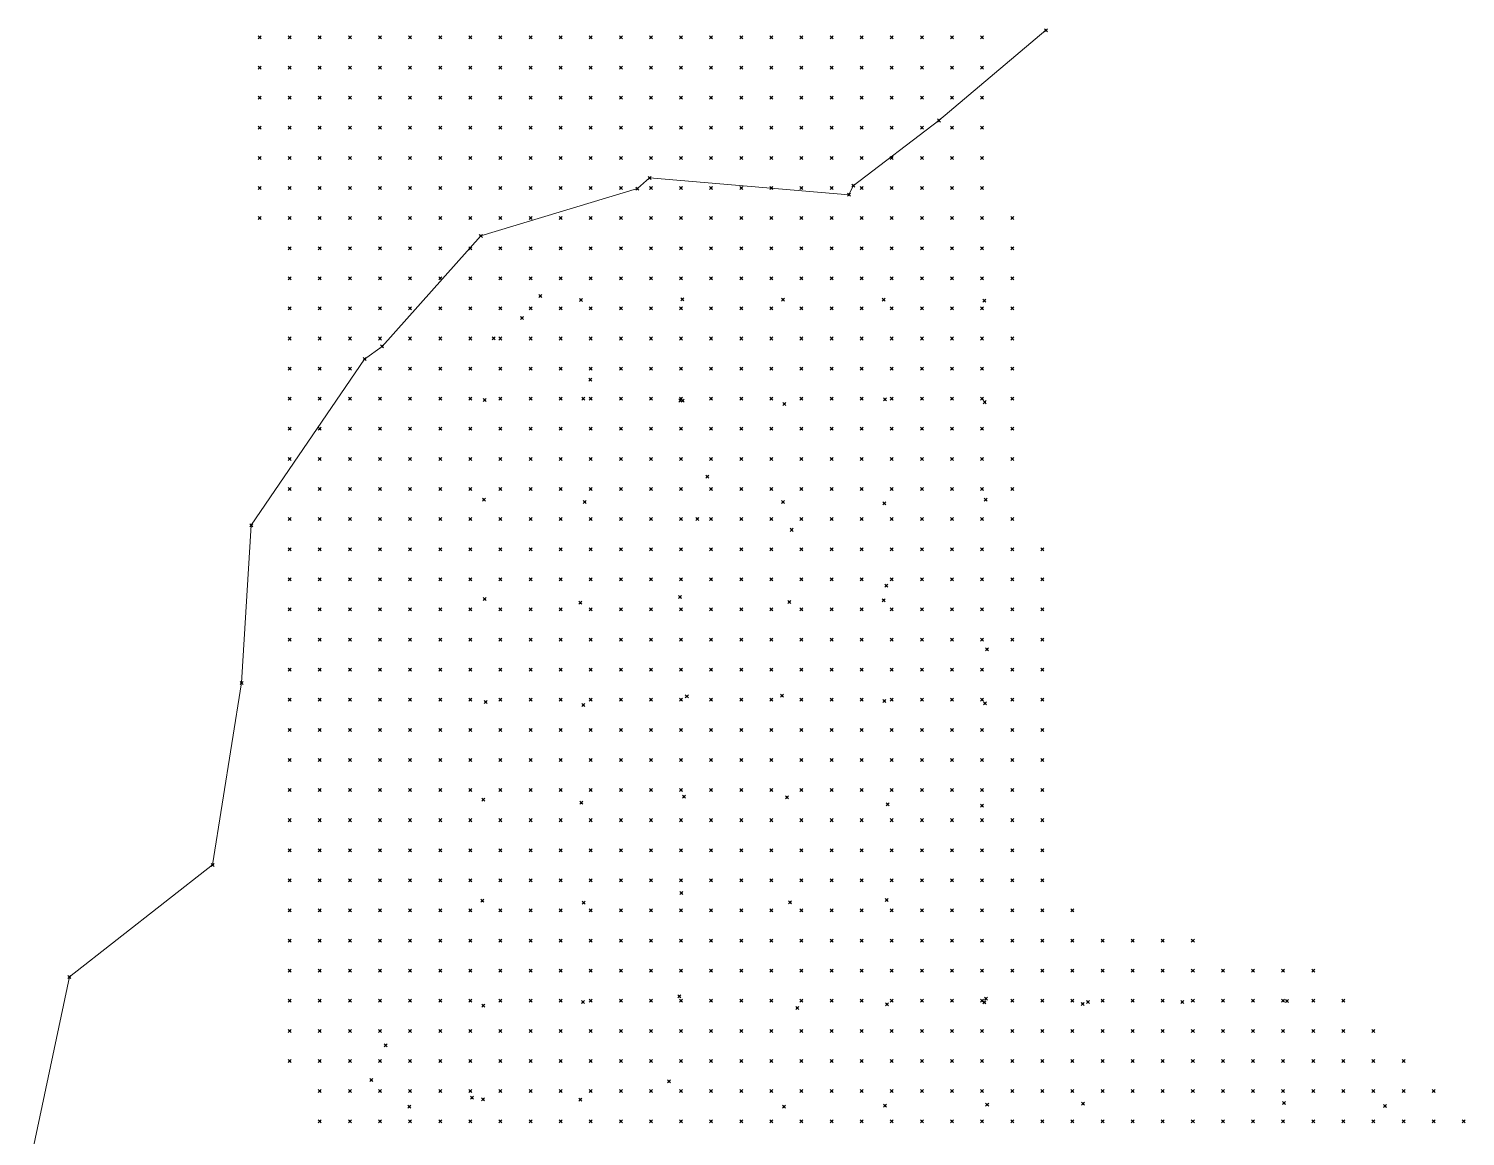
# Model space of a CAD drawing. Header units: metres. Extents: x 441556 to 446409, y 432338 to 461058.
# Drawn here: x 445047.3 to 445190.5, y 441546.9 to 441657.3 of the extents above; entities that cross this region are included whole.
import ezdxf

# ---------------------------------------------------------------- set-up
doc = ezdxf.new("R2010")
doc.units = ezdxf.units.M
doc.header["$MEASUREMENT"] = 0
doc.header["$PDMODE"] = 35
doc.header["$PDSIZE"] = 0.15
for name, color, linetype, lineweight in [('DTM-BRE-RevN_GRP_CURS APA', 2, 'Continuous', 0), ('DTM-NOK-RevN_LIDAR_co_lidar', 91, 'Continuous', 0), ('DTM-NOK-RevN_RTK', 32, 'Continuous', 0)]:
    doc.layers.add(name, color=color, linetype=linetype, lineweight=lineweight)

msp = doc.modelspace()

# ---------------------------------------------------------------- linework, layer by layer
at = {"layer": 'DTM-BRE-RevN_GRP_CURS APA'}
for p, q in [((445138.005, 441648.138, 335.01), (445148.679, 441657.131, 334.438)), ((445129.474, 441641.637, 335.867), (445138.005, 441648.138, 335.01)), ((445092.37, 441636.645, 333.724), (445107.974, 441641.351, 334.438)), ((445107.974, 441641.351, 334.438), (445109.18, 441642.422, 334.01)), ((445109.18, 441642.422, 334.01), (445129.041, 441640.746, 334.867)), ((445129.041, 441640.746, 334.867), (445129.474, 441641.637, 335.867)), ((445082.536, 441625.637, 334.01), (445092.37, 441636.645, 333.724)), ((445080.788, 441624.366, 334.152), (445082.536, 441625.637, 334.01)), ((445069.498, 441607.814, 333.581), (445080.788, 441624.366, 334.152)), ((445068.527, 441592.098, 334.01), (445069.498, 441607.814, 333.581)), ((445065.648, 441573.979, 334.724), (445068.527, 441592.098, 334.01)), ((445051.387, 441562.809, 333.724), (445065.648, 441573.979, 334.724)), ((445047.326, 441543.674, 333.581), (445051.387, 441562.809, 333.724))]:
    msp.add_line(p, q, dxfattribs=at)
at = {"layer": 'DTM-NOK-RevN_LIDAR_co_lidar'}
for p in [(445070.328, 441656.413, 334.97), (445073.327, 441656.413, 335.139), (445076.327, 441656.413, 334.802), (445079.326, 441656.413, 334.761), (445082.325, 441656.413, 334.823), (445085.325, 441656.413, 334.961), (445088.324, 441656.413, 335.024), (445091.323, 441656.413, 335.112), (445094.323, 441656.413, 334.351), (445097.322, 441656.413, 333.994), (445100.321, 441656.413, 333.861), (445103.321, 441656.413, 333.791), (445106.32, 441656.413, 333.758), (445109.319, 441656.413, 333.663), (445112.319, 441656.413, 333.613), (445115.318, 441656.413, 333.635), (445118.317, 441656.413, 333.635), (445121.317, 441656.413, 333.648), (445124.316, 441656.413, 333.683), (445127.316, 441656.413, 333.755), (445130.315, 441656.413, 333.777), (445133.314, 441656.413, 333.871), (445136.314, 441656.413, 333.938), (445139.313, 441656.413, 333.918), (445142.312, 441656.413, 334.199), (445070.328, 441653.413, 335.086), (445073.327, 441653.413, 335.3), (445076.327, 441653.413, 334.803), (445079.326, 441653.413, 334.665), (445082.325, 441653.413, 334.771), (445085.325, 441653.413, 334.981), (445088.324, 441653.413, 334.594), (445091.323, 441653.413, 334.302), (445094.323, 441653.413, 333.859), (445097.322, 441653.413, 333.764), (445100.321, 441653.413, 333.747), (445103.321, 441653.413, 333.683), (445106.32, 441653.413, 333.66), (445109.319, 441653.413, 333.645), (445112.319, 441653.413, 333.671), (445115.318, 441653.413, 333.667), (445118.317, 441653.413, 333.602), (445121.317, 441653.413, 333.63), (445124.316, 441653.413, 333.679), (445127.316, 441653.413, 333.756), (445130.315, 441653.413, 333.767), (445133.314, 441653.413, 333.918), (445136.314, 441653.413, 334.111), (445139.313, 441653.413, 334.446), (445142.312, 441653.413, 334.638), (445070.328, 441650.414, 334.572), (445073.327, 441650.414, 334.841), (445076.327, 441650.414, 334.342), (445079.326, 441650.414, 334.099), (445082.325, 441650.414, 334.186), (445085.325, 441650.414, 334.13), (445088.324, 441650.414, 334.049), (445091.323, 441650.414, 333.885), (445094.323, 441650.414, 333.776), (445097.322, 441650.414, 333.718), (445100.321, 441650.414, 333.712), (445103.321, 441650.414, 333.708), (445106.32, 441650.414, 333.731), (445109.319, 441650.414, 333.754), (445112.319, 441650.414, 333.819), (445115.318, 441650.414, 333.821), (445118.317, 441650.414, 333.716), (445121.317, 441650.414, 333.714), (445124.316, 441650.414, 333.783), (445127.316, 441650.414, 334.018), (445130.315, 441650.414, 334.422), (445133.314, 441650.414, 334.5), (445136.314, 441650.414, 334.489), (445139.313, 441650.414, 334.656), (445142.312, 441650.414, 335.476), (445070.328, 441647.415, 333.94), (445073.327, 441647.415, 334.101), (445076.327, 441647.415, 333.996), (445079.326, 441647.415, 333.839), (445082.325, 441647.415, 333.875), (445085.325, 441647.415, 333.853), (445088.324, 441647.415, 333.819), (445091.323, 441647.415, 333.732), (445094.323, 441647.415, 333.72), (445097.322, 441647.415, 333.644), (445100.321, 441647.415, 333.592), (445103.321, 441647.415, 333.583), (445106.32, 441647.415, 333.677), (445109.319, 441647.415, 333.775), (445112.319, 441647.415, 333.806), (445115.318, 441647.415, 333.813), (445118.317, 441647.415, 333.816), (445121.317, 441647.415, 333.852), (445124.316, 441647.415, 334.053), (445127.316, 441647.415, 334.484), (445130.315, 441647.415, 334.71), (445133.314, 441647.415, 334.764), (445136.314, 441647.415, 334.775), (445139.313, 441647.415, 334.701), (445142.312, 441647.415, 335.344), (445070.328, 441644.415, 333.559), (445073.327, 441644.415, 333.631), (445076.327, 441644.415, 333.796), (445079.326, 441644.415, 333.768), (445082.325, 441644.415, 333.762), (445085.325, 441644.415, 333.768), (445088.324, 441644.415, 333.761), (445091.323, 441644.415, 333.683), (445094.323, 441644.415, 333.664), (445097.322, 441644.415, 333.715), (445100.321, 441644.415, 333.616), (445103.321, 441644.415, 333.62), (445106.32, 441644.415, 333.73), (445109.319, 441644.415, 333.843), (445112.319, 441644.415, 334.285), (445115.318, 441644.415, 334.658), (445118.317, 441644.415, 334.523), (445121.317, 441644.415, 334.499), (445124.316, 441644.415, 334.667), (445127.316, 441644.415, 334.871), (445130.315, 441644.415, 335.268), (445133.314, 441644.415, 336.94), (445136.314, 441644.415, 337.138), (445139.313, 441644.415, 336.976), (445142.312, 441644.415, 340.853), (445070.328, 441641.416, 333.504), (445073.327, 441641.416, 333.517), (445076.327, 441641.416, 333.689), (445079.326, 441641.416, 333.719), (445082.325, 441641.416, 333.714), (445085.325, 441641.416, 333.737), (445088.324, 441641.416, 333.749), (445091.323, 441641.416, 333.695), (445094.323, 441641.416, 333.604), (445097.322, 441641.416, 333.765), (445100.321, 441641.416, 333.844), (445103.321, 441641.416, 334.092), (445106.32, 441641.416, 334.946), (445109.319, 441641.416, 335.952), (445112.319, 441641.416, 336.482), (445115.318, 441641.416, 336.052), (445118.317, 441641.416, 335.203), (445121.317, 441641.416, 335.007), (445124.316, 441641.416, 335.082), (445127.316, 441641.416, 335.78), (445130.315, 441641.416, 337.31), (445133.314, 441641.416, 338.478), (445136.314, 441641.416, 339.066), (445139.313, 441641.416, 339.853), (445142.312, 441641.416, 342.907), (445070.328, 441638.417, 333.59), (445073.327, 441638.417, 333.598), (445076.327, 441638.417, 333.625), (445079.326, 441638.417, 333.629), (445082.325, 441638.417, 333.698), (445085.325, 441638.417, 333.616), (445088.324, 441638.417, 333.741), (445091.323, 441638.417, 333.923), (445094.323, 441638.417, 333.985), (445097.322, 441638.417, 334.171), (445100.321, 441638.417, 334.852), (445103.321, 441638.417, 335.972), (445106.32, 441638.417, 337.261), (445109.319, 441638.417, 338.084), (445112.319, 441638.417, 338.791), (445115.318, 441638.417, 338.629), (445118.317, 441638.417, 337.364), (445121.317, 441638.417, 336.833), (445124.316, 441638.417, 336.517), (445127.316, 441638.417, 337.107), (445130.315, 441638.417, 339.365), (445133.314, 441638.417, 339.935), (445136.314, 441638.417, 340.321), (445139.313, 441638.417, 342.457), (445142.312, 441638.417, 343.496), (445145.312, 441638.417, 345.397), (445073.327, 441635.417, 333.683), (445076.327, 441635.417, 333.622), (445079.326, 441635.417, 333.572), (445082.325, 441635.417, 333.686), (445085.325, 441635.417, 333.684), (445088.324, 441635.417, 334.078), (445091.323, 441635.417, 334.889), (445094.323, 441635.417, 335.639), (445097.322, 441635.417, 336.073), (445100.321, 441635.417, 336.957), (445103.321, 441635.417, 338.095), (445106.32, 441635.417, 339.021), (445109.319, 441635.417, 339.53), (445112.319, 441635.417, 340.686), (445115.318, 441635.417, 341.471), (445118.317, 441635.417, 340.688), (445121.317, 441635.417, 339.763), (445124.316, 441635.417, 339.051), (445127.316, 441635.417, 340.284), (445130.315, 441635.417, 341.591), (445133.314, 441635.417, 342.302), (445136.314, 441635.417, 343.844), (445139.313, 441635.417, 345.392), (445142.312, 441635.417, 345.843), (445145.312, 441635.417, 347.07), (445073.327, 441632.418, 333.746), (445076.327, 441632.418, 333.653), (445079.326, 441632.418, 333.619), (445082.325, 441632.418, 333.619), (445085.325, 441632.418, 333.985), (445088.324, 441632.418, 335.032), (445091.323, 441632.418, 336.14), (445094.323, 441632.418, 337.299), (445097.322, 441632.418, 338.233), (445100.321, 441632.418, 338.922), (445103.321, 441632.418, 339.38), (445106.32, 441632.418, 339.899), (445109.319, 441632.418, 340.663), (445112.319, 441632.418, 341.907), (445115.318, 441632.418, 342.865), (445118.317, 441632.418, 342.892), (445121.317, 441632.418, 342.466), (445124.316, 441632.418, 342.15), (445127.316, 441632.418, 343.398), (445130.315, 441632.418, 343.85), (445133.314, 441632.418, 344.544), (445136.314, 441632.418, 346.344), (445139.313, 441632.418, 346.945), (445142.312, 441632.418, 347.343), (445145.312, 441632.418, 347.786), (445073.327, 441629.418, 333.772), (445076.327, 441629.418, 333.705), (445079.326, 441629.418, 333.652), (445082.325, 441629.418, 333.652), (445085.325, 441629.418, 334.474), (445088.324, 441629.418, 335.995), (445091.323, 441629.418, 337.17), (445094.323, 441629.418, 338.474), (445097.322, 441629.418, 339.41), (445100.321, 441629.418, 339.8), (445103.321, 441629.418, 340.054), (445106.32, 441629.418, 340.55), (445109.319, 441629.418, 341.495), (445112.319, 441629.418, 342.49), (445115.318, 441629.418, 343.108), (445118.317, 441629.418, 343.505), (445121.317, 441629.418, 343.843), (445124.316, 441629.418, 344.151), (445127.316, 441629.418, 344.594), (445130.315, 441629.418, 345.102), (445133.314, 441629.418, 345.704), (445136.314, 441629.418, 346.447), (445139.313, 441629.418, 347.058), (445142.312, 441629.418, 347.54), (445145.312, 441629.418, 348.076), (445073.327, 441626.419, 333.672), (445076.327, 441626.419, 333.713), (445079.326, 441626.419, 333.643), (445082.325, 441626.419, 333.96), (445085.325, 441626.419, 334.711), (445088.324, 441626.419, 336.865), (445091.323, 441626.419, 338.199), (445094.323, 441626.419, 339.421), (445097.322, 441626.419, 339.866), (445100.321, 441626.419, 340.046), (445103.321, 441626.419, 340.475), (445106.32, 441626.419, 341.208), (445109.319, 441626.419, 342.202), (445112.319, 441626.419, 342.942), (445115.318, 441626.419, 343.307), (445118.317, 441626.419, 343.706), (445121.317, 441626.419, 344.112), (445124.316, 441626.419, 344.542), (445127.316, 441626.419, 345.038), (445130.315, 441626.419, 345.589), (445133.314, 441626.419, 346.143), (445136.314, 441626.419, 346.742), (445139.313, 441626.419, 347.318), (445142.312, 441626.419, 347.827), (445145.312, 441626.419, 348.374), (445073.327, 441623.42, 333.558), (445076.327, 441623.42, 333.675), (445079.326, 441623.42, 333.81), (445082.325, 441623.42, 334.382), (445085.325, 441623.42, 335.153), (445088.324, 441623.42, 338.141), (445091.323, 441623.42, 339.11), (445094.323, 441623.42, 339.58), (445097.322, 441623.42, 339.922), (445100.321, 441623.42, 340.229), (445103.321, 441623.42, 340.707), (445106.32, 441623.42, 341.698), (445109.319, 441623.42, 342.659), (445112.319, 441623.42, 343.167), (445115.318, 441623.42, 343.556), (445118.317, 441623.42, 343.985), (445121.317, 441623.42, 344.384), (445124.316, 441623.42, 344.835), (445127.316, 441623.42, 345.343), (445130.315, 441623.42, 345.944), (445133.314, 441623.42, 346.513), (445136.314, 441623.42, 347.086), (445139.313, 441623.42, 347.623), (445142.312, 441623.42, 348.148), (445145.312, 441623.42, 348.645), (445073.327, 441620.42, 333.659), (445076.327, 441620.42, 333.738), (445079.326, 441620.42, 334.188), (445082.325, 441620.42, 334.633), (445085.325, 441620.42, 335.984), (445088.324, 441620.42, 338.838), (445091.323, 441620.42, 339.384), (445094.323, 441620.42, 339.443), (445097.322, 441620.42, 339.972), (445100.321, 441620.42, 340.371), (445103.321, 441620.42, 340.705), (445106.32, 441620.42, 341.626), (445109.319, 441620.42, 342.602), (445112.319, 441620.42, 343.199), (445115.318, 441620.42, 343.686), (445118.317, 441620.42, 344.142), (445121.317, 441620.42, 344.608), (445124.316, 441620.42, 345.107), (445127.316, 441620.42, 345.581), (445130.315, 441620.42, 346.196), (445133.314, 441620.42, 346.804), (445136.314, 441620.42, 347.428), (445139.313, 441620.42, 347.963), (445142.312, 441620.42, 348.48), (445145.312, 441620.42, 348.943), (445073.327, 441617.421, 333.881), (445076.327, 441617.421, 333.842), (445079.326, 441617.421, 334.537), (445082.325, 441617.421, 334.667), (445085.325, 441617.421, 335.383), (445088.324, 441617.421, 338.303), (445091.323, 441617.421, 339.01), (445094.323, 441617.421, 339.202), (445097.322, 441617.421, 339.735), (445100.321, 441617.421, 340.208), (445103.321, 441617.421, 340.702), (445106.32, 441617.421, 341.324), (445109.319, 441617.421, 342.167), (445112.319, 441617.421, 343.039), (445115.318, 441617.421, 343.682), (445118.317, 441617.421, 344.197), (445121.317, 441617.421, 344.735), (445124.316, 441617.421, 345.3), (445127.316, 441617.421, 345.823), (445130.315, 441617.421, 346.42), (445133.314, 441617.421, 347.046), (445136.314, 441617.421, 347.681), (445139.313, 441617.421, 348.277), (445142.312, 441617.421, 348.813), (445145.312, 441617.421, 349.308), (445073.327, 441614.422, 333.984), (445076.327, 441614.422, 334.149), (445079.326, 441614.422, 334.736), (445082.325, 441614.422, 334.723), (445085.325, 441614.422, 336.27), (445088.324, 441614.422, 338.11), (445091.323, 441614.422, 338.608), (445094.323, 441614.422, 338.85), (445097.322, 441614.422, 339.29), (445100.321, 441614.422, 339.832), (445103.321, 441614.422, 340.48), (445106.32, 441614.422, 341.229), (445109.319, 441614.422, 341.974), (445112.319, 441614.422, 342.732), (445115.318, 441614.422, 343.512), (445118.317, 441614.422, 344.202), (445121.317, 441614.422, 344.819), (445124.316, 441614.422, 345.436), (445127.316, 441614.422, 346.015), (445130.315, 441614.422, 346.652), (445133.314, 441614.422, 347.307), (445136.314, 441614.422, 347.945), (445139.313, 441614.422, 348.578), (445142.312, 441614.422, 349.061), (445145.312, 441614.422, 349.684), (445073.327, 441611.422, 333.928), (445076.327, 441611.422, 334.637), (445079.326, 441611.422, 334.575), (445082.325, 441611.422, 334.704), (445085.325, 441611.422, 337.444), (445088.324, 441611.422, 338.008), (445091.323, 441611.422, 338.167), (445094.323, 441611.422, 338.379), (445097.322, 441611.422, 338.81), (445100.321, 441611.422, 339.466), (445103.321, 441611.422, 340.185), (445106.32, 441611.422, 341), (445109.319, 441611.422, 341.859), (445112.319, 441611.422, 342.674), (445115.318, 441611.422, 343.458), (445118.317, 441611.422, 344.195), (445121.317, 441611.422, 344.867), (445124.316, 441611.422, 345.513), (445127.316, 441611.422, 346.194), (445130.315, 441611.422, 346.89), (445133.314, 441611.422, 347.507), (445136.314, 441611.422, 348.184), (445139.313, 441611.422, 348.737), (445142.312, 441611.422, 349.325), (445145.312, 441611.422, 350.009), (445073.327, 441608.423, 334.141), (445076.327, 441608.423, 334.417), (445079.326, 441608.423, 334.463), (445082.325, 441608.423, 334.713), (445085.325, 441608.423, 337.165), (445088.324, 441608.423, 337.749), (445091.323, 441608.423, 337.957), (445094.323, 441608.423, 338.181), (445097.322, 441608.423, 338.539), (445100.321, 441608.423, 339.144), (445103.321, 441608.423, 339.975), (445106.32, 441608.423, 340.888), (445109.319, 441608.423, 341.799), (445112.319, 441608.423, 342.696), (445115.318, 441608.423, 343.532), (445118.317, 441608.423, 344.269), (445121.317, 441608.423, 344.947), (445124.316, 441608.423, 345.634), (445127.316, 441608.423, 346.362), (445130.315, 441608.423, 347.04), (445133.314, 441608.423, 347.726), (445136.314, 441608.423, 348.345), (445139.313, 441608.423, 348.858), (445142.312, 441608.423, 349.756), (445145.312, 441608.423, 350.351), (445073.327, 441605.424, 334.533), (445076.327, 441605.424, 334.356), (445079.326, 441605.424, 334.502), (445082.325, 441605.424, 334.982), (445085.325, 441605.424, 336.629), (445088.324, 441605.424, 337.73), (445091.323, 441605.424, 337.896), (445094.323, 441605.424, 338.027), (445097.322, 441605.424, 338.317), (445100.321, 441605.424, 338.91), (445103.321, 441605.424, 339.763), (445106.32, 441605.424, 340.773), (445109.319, 441605.424, 341.738), (445112.319, 441605.424, 342.653), (445115.318, 441605.424, 343.552), (445118.317, 441605.424, 344.36), (445121.317, 441605.424, 345.092), (445124.316, 441605.424, 345.794), (445127.316, 441605.424, 346.581), (445130.315, 441605.424, 347.3), (445133.314, 441605.424, 347.953), (445136.314, 441605.424, 348.412), (445139.313, 441605.424, 348.864), (445142.312, 441605.424, 350.581), (445145.312, 441605.424, 350.798), (445148.311, 441605.424, 351.33), (445073.327, 441602.424, 334.303), (445076.327, 441602.424, 334.368), (445079.326, 441602.424, 334.616), (445082.325, 441602.424, 335.098), (445085.325, 441602.424, 336.579), (445088.324, 441602.424, 337.717), (445091.323, 441602.424, 337.926), (445094.323, 441602.424, 338.087), (445097.322, 441602.424, 338.355), (445100.321, 441602.424, 338.847), (445103.321, 441602.424, 339.708), (445106.32, 441602.424, 340.77), (445109.319, 441602.424, 341.799), (445112.319, 441602.424, 342.746), (445115.318, 441602.424, 343.67), (445118.317, 441602.424, 344.572), (445121.317, 441602.424, 345.341), (445124.316, 441602.424, 345.969), (445127.316, 441602.424, 346.715), (445130.315, 441602.424, 347.517), (445133.314, 441602.424, 348.152), (445136.314, 441602.424, 348.596), (445139.313, 441602.424, 349.632), (445142.312, 441602.424, 351.037), (445145.312, 441602.424, 351.03), (445148.311, 441602.424, 351.83), (445073.327, 441599.425, 334.396), (445076.327, 441599.425, 334.495), (445079.326, 441599.425, 334.484), (445082.325, 441599.425, 336.442), (445085.325, 441599.425, 338.002), (445088.324, 441599.425, 337.951), (445091.323, 441599.425, 337.924), (445094.323, 441599.425, 338.066), (445097.322, 441599.425, 338.446), (445100.321, 441599.425, 339.049), (445103.321, 441599.425, 339.976), (445106.32, 441599.425, 341.015), (445109.319, 441599.425, 342.011), (445112.319, 441599.425, 343.007), (445115.318, 441599.425, 343.956), (445118.317, 441599.425, 344.768), (445121.317, 441599.425, 345.518), (445124.316, 441599.425, 346.298), (445127.316, 441599.425, 347.027), (445130.315, 441599.425, 347.781), (445133.314, 441599.425, 348.491), (445136.314, 441599.425, 349.09), (445139.313, 441599.425, 350.973), (445142.312, 441599.425, 351.09), (445145.312, 441599.425, 351.301), (445148.311, 441599.425, 352.453), (445073.327, 441596.426, 334.517), (445076.327, 441596.426, 334.472), (445079.326, 441596.426, 334.851), (445082.325, 441596.426, 336.773), (445085.325, 441596.426, 337.47), (445088.324, 441596.426, 337.76), (445091.323, 441596.426, 337.993), (445094.323, 441596.426, 338.264), (445097.322, 441596.426, 338.803), (445100.321, 441596.426, 339.444), (445103.321, 441596.426, 340.313), (445106.32, 441596.426, 341.325), (445109.319, 441596.426, 342.278), (445112.319, 441596.426, 343.202), (445115.318, 441596.426, 344.114), (445118.317, 441596.426, 344.933), (445121.317, 441596.426, 345.734), (445124.316, 441596.426, 346.567), (445127.316, 441596.426, 347.293), (445130.315, 441596.426, 348.056), (445133.314, 441596.426, 348.815), (445136.314, 441596.426, 349.668), (445139.313, 441596.426, 350.678), (445142.312, 441596.426, 351.095), (445145.312, 441596.426, 352.099), (445148.311, 441596.426, 353.222), (445073.327, 441593.426, 334.536), (445076.327, 441593.426, 334.381), (445079.326, 441593.426, 335.304), (445082.325, 441593.426, 336.458), (445085.325, 441593.426, 337.275), (445088.324, 441593.426, 337.796), (445091.323, 441593.426, 338.177), (445094.323, 441593.426, 338.532), (445097.322, 441593.426, 339.368), (445100.321, 441593.426, 340.079), (445103.321, 441593.426, 340.88), (445106.32, 441593.426, 341.772), (445109.319, 441593.426, 342.665), (445112.319, 441593.426, 343.58), (445115.318, 441593.426, 344.45), (445118.317, 441593.426, 345.248), (445121.317, 441593.426, 346.032), (445124.316, 441593.426, 346.828), (445127.316, 441593.426, 347.59), (445130.315, 441593.426, 348.363), (445133.314, 441593.426, 349.206), (445136.314, 441593.426, 350.087), (445139.313, 441593.426, 350.862), (445142.312, 441593.426, 351.522), (445145.312, 441593.426, 352.213), (445148.311, 441593.426, 353.424), (445073.327, 441590.427, 334.613), (445076.327, 441590.427, 334.59), (445079.326, 441590.427, 335.948), (445082.325, 441590.427, 336.907), (445085.325, 441590.427, 337.261), (445088.324, 441590.427, 338.336), (445091.323, 441590.427, 338.704), (445094.323, 441590.427, 339.347), (445097.322, 441590.427, 339.997), (445100.321, 441590.427, 340.64), (445103.321, 441590.427, 341.495), (445106.32, 441590.427, 342.355), (445109.319, 441590.427, 343.13), (445112.319, 441590.427, 343.944), (445115.318, 441590.427, 344.773), (445118.317, 441590.427, 345.544), (445121.317, 441590.427, 346.294), (445124.316, 441590.427, 347.07), (445127.316, 441590.427, 347.87), (445130.315, 441590.427, 348.637), (445133.314, 441590.427, 349.485), (445136.314, 441590.427, 350.337), (445139.313, 441590.427, 351.141), (445142.312, 441590.427, 351.884), (445145.312, 441590.427, 352.619), (445148.311, 441590.427, 353.302), (445073.327, 441587.428, 334.462), (445076.327, 441587.428, 335.297), (445079.326, 441587.428, 336.582), (445082.325, 441587.428, 337.542), (445085.325, 441587.428, 338.066), (445088.324, 441587.428, 338.892), (445091.323, 441587.428, 339.288), (445094.323, 441587.428, 339.921), (445097.322, 441587.428, 340.611), (445100.321, 441587.428, 341.347), (445103.321, 441587.428, 342.113), (445106.32, 441587.428, 342.843), (445109.319, 441587.428, 343.612), (445112.319, 441587.428, 344.429), (445115.318, 441587.428, 345.194), (445118.317, 441587.428, 345.914), (445121.317, 441587.428, 346.642), (445124.316, 441587.428, 347.406), (445127.316, 441587.428, 348.237), (445130.315, 441587.428, 349.014), (445133.314, 441587.428, 349.847), (445136.314, 441587.428, 350.669), (445139.313, 441587.428, 351.462), (445142.312, 441587.428, 352.251), (445145.312, 441587.428, 352.98), (445148.311, 441587.428, 353.361), (445073.327, 441584.428, 334.627), (445076.327, 441584.428, 336.042), (445079.326, 441584.428, 336.952), (445082.325, 441584.428, 337.991), (445085.325, 441584.428, 338.761), (445088.324, 441584.428, 339.585), (445091.323, 441584.428, 339.98), (445094.323, 441584.428, 340.639), (445097.322, 441584.428, 341.317), (445100.321, 441584.428, 341.966), (445103.321, 441584.428, 342.705), (445106.32, 441584.428, 343.477), (445109.319, 441584.428, 344.212), (445112.319, 441584.428, 344.94), (445115.318, 441584.428, 345.635), (445118.317, 441584.428, 346.313), (445121.317, 441584.428, 347.037), (445124.316, 441584.428, 347.767), (445127.316, 441584.428, 348.57), (445130.315, 441584.428, 349.308), (445133.314, 441584.428, 350.113), (445136.314, 441584.428, 350.964), (445139.313, 441584.428, 351.868), (445142.312, 441584.428, 352.653), (445145.312, 441584.428, 353.303), (445148.311, 441584.428, 353.797), (445073.327, 441581.429, 335.474), (445076.327, 441581.429, 336.628), (445079.326, 441581.429, 337.621), (445082.325, 441581.429, 338.528), (445085.325, 441581.429, 339.269), (445088.324, 441581.429, 340.256), (445091.323, 441581.429, 340.583), (445094.323, 441581.429, 341.189), (445097.322, 441581.429, 341.865), (445100.321, 441581.429, 342.538), (445103.321, 441581.429, 343.278), (445106.32, 441581.429, 344.058), (445109.319, 441581.429, 344.746), (445112.319, 441581.429, 345.365), (445115.318, 441581.429, 346.015), (445118.317, 441581.429, 346.706), (445121.317, 441581.429, 347.404), (445124.316, 441581.429, 348.079), (445127.316, 441581.429, 348.801), (445130.315, 441581.429, 349.537), (445133.314, 441581.429, 350.397), (445136.314, 441581.429, 351.301), (445139.313, 441581.429, 352.155), (445142.312, 441581.429, 352.946), (445145.312, 441581.429, 353.555), (445148.311, 441581.429, 354.233), (445073.327, 441578.43, 336.38), (445076.327, 441578.43, 337.469), (445079.326, 441578.43, 338.644), (445082.325, 441578.43, 339.397), (445085.325, 441578.43, 339.995), (445088.324, 441578.43, 340.988), (445091.323, 441578.43, 341.191), (445094.323, 441578.43, 341.673), (445097.322, 441578.43, 342.301), (445100.321, 441578.43, 343.054), (445103.321, 441578.43, 343.836), (445106.32, 441578.43, 344.652), (445109.319, 441578.43, 345.281), (445112.319, 441578.43, 345.791), (445115.318, 441578.43, 346.461), (445118.317, 441578.43, 347.19), (445121.317, 441578.43, 347.84), (445124.316, 441578.43, 348.488), (445127.316, 441578.43, 349.179), (445130.315, 441578.43, 349.942), (445133.314, 441578.43, 350.828), (445136.314, 441578.43, 351.66), (445139.313, 441578.43, 352.383), (445142.312, 441578.43, 353.261), (445145.312, 441578.43, 353.93), (445148.311, 441578.43, 354.516), (445073.327, 441575.43, 337.351), (445076.327, 441575.43, 338.433), (445079.326, 441575.43, 339.661), (445082.325, 441575.43, 340.372), (445085.325, 441575.43, 341.394), (445088.324, 441575.43, 341.858), (445091.323, 441575.43, 341.922), (445094.323, 441575.43, 342.258), (445097.322, 441575.43, 342.815), (445100.321, 441575.43, 343.534), (445103.321, 441575.43, 344.232), (445106.32, 441575.43, 344.922), (445109.319, 441575.43, 345.57), (445112.319, 441575.43, 346.179), (445115.318, 441575.43, 346.859), (445118.317, 441575.43, 347.565), (445121.317, 441575.43, 348.236), (445124.316, 441575.43, 348.937), (445127.316, 441575.43, 349.642), (445130.315, 441575.43, 350.401), (445133.314, 441575.43, 351.212), (445136.314, 441575.43, 351.962), (445139.313, 441575.43, 352.673), (445142.312, 441575.43, 353.464), (445145.312, 441575.43, 354.203), (445148.311, 441575.43, 354.768), (445073.327, 441572.431, 338.305), (445076.327, 441572.431, 339.397), (445079.326, 441572.431, 340.409), (445082.325, 441572.431, 341.075), (445085.325, 441572.431, 342.579), (445088.324, 441572.431, 342.69), (445091.323, 441572.431, 342.707), (445094.323, 441572.431, 342.873), (445097.322, 441572.431, 343.267), (445100.321, 441572.431, 343.877), (445103.321, 441572.431, 344.54), (445106.32, 441572.431, 345.175), (445109.319, 441572.431, 345.837), (445112.319, 441572.431, 346.504), (445115.318, 441572.431, 347.159), (445118.317, 441572.431, 347.817), (445121.317, 441572.431, 348.514), (445124.316, 441572.431, 349.323), (445127.316, 441572.431, 350.076), (445130.315, 441572.431, 350.799), (445133.314, 441572.431, 351.515), (445136.314, 441572.431, 352.27), (445139.313, 441572.431, 353.021), (445142.312, 441572.431, 353.723), (445145.312, 441572.431, 354.333), (445148.311, 441572.431, 355.01), (445073.327, 441569.432, 339.168), (445076.327, 441569.432, 340.354), (445079.326, 441569.432, 341.108), (445082.325, 441569.432, 341.755), (445085.325, 441569.432, 343.173), (445088.324, 441569.432, 343.282), (445091.323, 441569.432, 343.356), (445094.323, 441569.432, 343.534), (445097.322, 441569.432, 343.791), (445100.321, 441569.432, 344.177), (445103.321, 441569.432, 344.778), (445106.32, 441569.432, 345.446), (445109.319, 441569.432, 346.097), (445112.319, 441569.432, 346.75), (445115.318, 441569.432, 347.401), (445118.317, 441569.432, 348.054), (445121.317, 441569.432, 348.774), (445124.316, 441569.432, 349.613), (445127.316, 441569.432, 350.415), (445130.315, 441569.432, 351.151), (445133.314, 441569.432, 351.89), (445136.314, 441569.432, 352.682), (445139.313, 441569.432, 353.36), (445142.312, 441569.432, 354.062), (445145.312, 441569.432, 354.609), (445148.311, 441569.432, 355.443), (445151.31, 441569.432, 357.199), (445073.327, 441566.432, 339.862), (445076.327, 441566.432, 341.08), (445079.326, 441566.432, 341.758), (445082.325, 441566.432, 342.37), (445085.325, 441566.432, 343.574), (445088.324, 441566.432, 343.764), (445091.323, 441566.432, 343.948), (445094.323, 441566.432, 344.196), (445097.322, 441566.432, 344.433), (445100.321, 441566.432, 344.683), (445103.321, 441566.432, 345.028), (445106.32, 441566.432, 345.661), (445109.319, 441566.432, 346.383), (445112.319, 441566.432, 347.051), (445115.318, 441566.432, 347.703), (445118.317, 441566.432, 348.347), (445121.317, 441566.432, 349.055), (445124.316, 441566.432, 349.833), (445127.316, 441566.432, 350.66), (445130.315, 441566.432, 351.382), (445133.314, 441566.432, 352.284), (445136.314, 441566.432, 353.146), (445139.313, 441566.432, 353.719), (445142.312, 441566.432, 354.396), (445145.312, 441566.432, 354.971), (445148.311, 441566.432, 355.668), (445151.31, 441566.432, 357.632), (445154.31, 441566.432, 358.285), (445157.309, 441566.432, 359.582), (445160.308, 441566.432, 361.059), (445163.308, 441566.432, 362.467), (445073.327, 441563.433, 340.358), (445076.327, 441563.433, 341.428), (445079.326, 441563.433, 342.165), (445082.325, 441563.433, 343.267), (445085.325, 441563.433, 344.014), (445088.324, 441563.433, 344.221), (445091.323, 441563.433, 344.484), (445094.323, 441563.433, 344.765), (445097.322, 441563.433, 345.071), (445100.321, 441563.433, 345.337), (445103.321, 441563.433, 345.507), (445106.32, 441563.433, 346.008), (445109.319, 441563.433, 346.708), (445112.319, 441563.433, 347.36), (445115.318, 441563.433, 347.998), (445118.317, 441563.433, 348.646), (445121.317, 441563.433, 349.337), (445124.316, 441563.433, 350.049), (445127.316, 441563.433, 350.893), (445130.315, 441563.433, 351.672), (445133.314, 441563.433, 352.617), (445136.314, 441563.433, 353.498), (445139.313, 441563.433, 354.083), (445142.312, 441563.433, 354.751), (445145.312, 441563.433, 355.305), (445148.311, 441563.433, 356.304), (445151.31, 441563.433, 358.015), (445154.31, 441563.433, 358.803), (445157.309, 441563.433, 360.041), (445160.308, 441563.433, 361.561), (445163.308, 441563.433, 363.09), (445166.307, 441563.433, 364.172), (445169.306, 441563.433, 364.883), (445172.306, 441563.433, 365.654), (445175.305, 441563.433, 366.459), (445073.327, 441560.434, 340.581), (445076.327, 441560.434, 341.556), (445079.326, 441560.434, 342.344), (445082.325, 441560.434, 344.09), (445085.325, 441560.434, 344.31), (445088.324, 441560.434, 344.534), (445091.323, 441560.434, 344.908), (445094.323, 441560.434, 345.291), (445097.322, 441560.434, 345.673), (445100.321, 441560.434, 345.933), (445103.321, 441560.434, 346.139), (445106.32, 441560.434, 346.484), (445109.319, 441560.434, 347.006), (445112.319, 441560.434, 347.594), (445115.318, 441560.434, 348.211), (445118.317, 441560.434, 348.895), (445121.317, 441560.434, 349.593), (445124.316, 441560.434, 350.287), (445127.316, 441560.434, 351.142), (445130.315, 441560.434, 352.039), (445133.314, 441560.434, 352.878), (445136.314, 441560.434, 353.763), (445139.313, 441560.434, 354.459), (445142.312, 441560.434, 355.171), (445145.312, 441560.434, 355.808), (445148.311, 441560.434, 357.209), (445151.31, 441560.434, 358.283), (445154.31, 441560.434, 359.311), (445157.309, 441560.434, 360.439), (445160.308, 441560.434, 362.046), (445163.308, 441560.434, 363.337), (445166.307, 441560.434, 364.169), (445169.306, 441560.434, 364.986), (445172.306, 441560.434, 365.942), (445175.305, 441560.434, 366.78), (445178.304, 441560.434, 367.416), (445073.327, 441557.434, 340.416), (445076.327, 441557.434, 341.484), (445079.326, 441557.434, 342.521), (445082.325, 441557.434, 344.09), (445085.325, 441557.434, 344.398), (445088.324, 441557.434, 344.72), (445091.323, 441557.434, 345.276), (445094.323, 441557.434, 345.769), (445097.322, 441557.434, 346.182), (445100.321, 441557.434, 346.487), (445103.321, 441557.434, 346.734), (445106.32, 441557.434, 346.979), (445109.319, 441557.434, 347.368), (445112.319, 441557.434, 347.9), (445115.318, 441557.434, 348.502), (445118.317, 441557.434, 349.159), (445121.317, 441557.434, 349.817), (445124.316, 441557.434, 350.553), (445127.316, 441557.434, 351.425), (445130.315, 441557.434, 352.279), (445133.314, 441557.434, 353.118), (445136.314, 441557.434, 354.063), (445139.313, 441557.434, 354.883), (445142.312, 441557.434, 355.574), (445145.312, 441557.434, 356.313), (445148.311, 441557.434, 357.193), (445151.31, 441557.434, 358.547), (445154.31, 441557.434, 359.65), (445157.309, 441557.434, 360.848), (445160.308, 441557.434, 362.545), (445163.308, 441557.434, 363.31), (445166.307, 441557.434, 364.16), (445169.306, 441557.434, 365.279), (445172.306, 441557.434, 366.278), (445175.305, 441557.434, 367.054), (445178.304, 441557.434, 367.643), (445181.304, 441557.434, 368.074), (445073.327, 441554.435, 339.878), (445076.327, 441554.435, 340.964), (445079.326, 441554.435, 342.706), (445082.325, 441554.435, 344.124), (445085.325, 441554.435, 344.458), (445088.324, 441554.435, 344.784), (445091.323, 441554.435, 345.405), (445094.323, 441554.435, 346.037), (445097.322, 441554.435, 346.545), (445100.321, 441554.435, 346.978), (445103.321, 441554.435, 347.301), (445106.32, 441554.435, 347.524), (445109.319, 441554.435, 347.804), (445112.319, 441554.435, 348.25), (445115.318, 441554.435, 348.821), (445118.317, 441554.435, 349.432), (445121.317, 441554.435, 350.078), (445124.316, 441554.435, 350.808), (445127.316, 441554.435, 351.636), (445130.315, 441554.435, 352.598), (445133.314, 441554.435, 353.451), (445136.314, 441554.435, 354.332), (445139.313, 441554.435, 355.212), (445142.312, 441554.435, 355.87), (445145.312, 441554.435, 356.519), (445148.311, 441554.435, 357.389), (445151.31, 441554.435, 358.967), (445154.31, 441554.435, 359.953), (445157.309, 441554.435, 361.336), (445160.308, 441554.435, 362.733), (445163.308, 441554.435, 363.265), (445166.307, 441554.435, 364.314), (445169.306, 441554.435, 365.59), (445172.306, 441554.435, 366.544), (445175.305, 441554.435, 367.267), (445178.304, 441554.435, 367.832), (445181.304, 441554.435, 368.236), (445184.303, 441554.435, 368.493), (445076.327, 441551.436, 340.261), (445079.326, 441551.436, 342.55), (445082.325, 441551.436, 343.993), (445085.325, 441551.436, 344.307), (445088.324, 441551.436, 344.723), (445091.323, 441551.436, 345.361), (445094.323, 441551.436, 346.092), (445097.322, 441551.436, 346.737), (445100.321, 441551.436, 347.266), (445103.321, 441551.436, 347.689), (445106.32, 441551.436, 348.028), (445109.319, 441551.436, 348.308), (445112.319, 441551.436, 348.625), (445115.318, 441551.436, 349.077), (445118.317, 441551.436, 349.669), (445121.317, 441551.436, 350.353), (445124.316, 441551.436, 351.022), (445127.316, 441551.436, 351.751), (445130.315, 441551.436, 352.907), (445133.314, 441551.436, 353.729), (445136.314, 441551.436, 354.58), (445139.313, 441551.436, 355.45), (445142.312, 441551.436, 356.202), (445145.312, 441551.436, 356.837), (445148.311, 441551.436, 357.999), (445151.31, 441551.436, 359.265), (445154.31, 441551.436, 360.378), (445157.309, 441551.436, 362.005), (445160.308, 441551.436, 362.805), (445163.308, 441551.436, 363.369), (445166.307, 441551.436, 364.494), (445169.306, 441551.436, 365.728), (445172.306, 441551.436, 366.651), (445175.305, 441551.436, 367.37), (445178.304, 441551.436, 367.966), (445181.304, 441551.436, 368.376), (445184.303, 441551.436, 368.618), (445187.302, 441551.436, 368.769), (445076.327, 441548.436, 340.122), (445079.326, 441548.436, 342.729), (445082.325, 441548.436, 343.768), (445085.325, 441548.436, 344.214), (445088.324, 441548.436, 344.884), (445091.323, 441548.436, 345.527), (445094.323, 441548.436, 346.158), (445097.322, 441548.436, 346.825), (445100.321, 441548.436, 347.409), (445103.321, 441548.436, 347.912), (445106.32, 441548.436, 348.339), (445109.319, 441548.436, 348.723), (445112.319, 441548.436, 349.112), (445115.318, 441548.436, 349.521), (445118.317, 441548.436, 350.012), (445121.317, 441548.436, 350.645), (445124.316, 441548.436, 351.423), (445127.316, 441548.436, 352.32), (445130.315, 441548.436, 353.045), (445133.314, 441548.436, 353.925), (445136.314, 441548.436, 354.866), (445139.313, 441548.436, 355.724), (445142.312, 441548.436, 356.482), (445145.312, 441548.436, 357.212), (445148.311, 441548.436, 358.343), (445151.31, 441548.436, 359.432), (445154.31, 441548.436, 360.845), (445157.309, 441548.436, 362.313), (445160.308, 441548.436, 362.815), (445163.308, 441548.436, 363.489), (445166.307, 441548.436, 364.58), (445169.306, 441548.436, 365.708), (445172.306, 441548.436, 366.661), (445175.305, 441548.436, 367.386), (445178.304, 441548.436, 367.976), (445181.304, 441548.436, 368.447), (445184.303, 441548.436, 368.722), (445187.302, 441548.436, 368.883), (445190.302, 441548.436, 368.993)]:
    msp.add_point(p, dxfattribs=at)
at = {"layer": 'DTM-NOK-RevN_RTK'}
for p in [(445148.679, 441657.131, 334.438), (445138.005, 441648.138, 335.01), (445109.18, 441642.422, 334.01), (445107.974, 441641.351, 334.438), (445129.474, 441641.637, 335.867), (445129.041, 441640.746, 334.867), (445092.37, 441636.645, 333.724), (445098.298, 441630.645, 339.416), (445102.334, 441630.268, 339.874), (445112.441, 441630.321, 342.653), (445122.476, 441630.302, 344.136), (445132.512, 441630.278, 345.756), (445142.546, 441630.191, 347.568), (445096.468, 441628.464, 339.962), (445082.536, 441625.637, 334.01), (445093.648, 441626.432, 339.756), (445080.788, 441624.366, 334.152), (445103.271, 441622.32, 340.778), (445092.762, 441620.285, 339.797), (445102.57, 441620.424, 340.928), (445112.234, 441620.241, 343.374), (445112.489, 441620.213, 343.387), (445122.619, 441619.906, 344.978), (445132.629, 441620.343, 346.82), (445142.584, 441620.076, 348.72), (445114.934, 441612.662, 343.597), (445092.671, 441610.373, 338.441), (445102.73, 441610.138, 340.243), (445122.471, 441610.119, 345.456), (445132.573, 441609.985, 347.698), (445142.677, 441610.351, 349.701), (445113.941, 441608.449, 343.461), (445069.498, 441607.814, 333.581), (445123.343, 441607.356, 345.681), (445132.758, 441601.799, 348.234), (445092.751, 441600.452, 338.306), (445102.294, 441600.084, 339.991), (445112.218, 441600.66, 343.236), (445123.112, 441600.167, 346.203), (445132.508, 441600.347, 348.375), (445142.808, 441595.457, 351.618), (445068.527, 441592.098, 334.01), (445122.383, 441590.825, 346.848), (445092.86, 441590.204, 339.24), (445102.577, 441589.903, 341.742), (445112.894, 441590.758, 344.461), (445132.587, 441590.309, 349.626), (445142.594, 441590.057, 352.299), (445112.604, 441580.778, 345.856), (445092.606, 441580.484, 341.32), (445102.391, 441580.158, 343.526), (445122.866, 441580.708, 348.153), (445132.891, 441580.013, 350.856), (445142.304, 441579.866, 353.421), (445065.648, 441573.979, 334.724), (445112.362, 441571.177, 346.937), (445092.513, 441570.395, 343.481), (445102.623, 441570.198, 344.793), (445123.189, 441570.25, 349.427), (445132.815, 441570.476, 351.905), (445051.387, 441562.809, 333.724), (445112.155, 441560.88, 347.707), (445092.606, 441559.964, 345.521), (445102.538, 441560.303, 346.197), (445123.889, 441559.727, 350.473), (445132.834, 441560.093, 353.022), (445142.549, 441560.274, 355.572), (445142.688, 441560.649, 355.497), (445152.325, 441560.128, 358.867), (445152.852, 441560.325, 359.126), (445162.251, 441560.307, 363.519), (445172.679, 441560.417, 366.303), (445082.879, 441555.997, 344.46), (445081.456, 441552.542, 344.237), (445111.113, 441552.401, 348.452), (445091.485, 441550.769, 345.682), (445085.249, 441549.879, 344.629), (445092.6, 441550.608, 345.781), (445102.279, 441550.597, 347.86), (445122.569, 441549.885, 351.078), (445132.639, 441549.977, 353.894), (445142.817, 441550.079, 356.698), (445152.377, 441550.18, 359.861), (445172.396, 441550.238, 366.898), (445182.462, 441549.949, 368.674)]:
    msp.add_point(p, dxfattribs=at)

doc.saveas('drawing.dxf')
